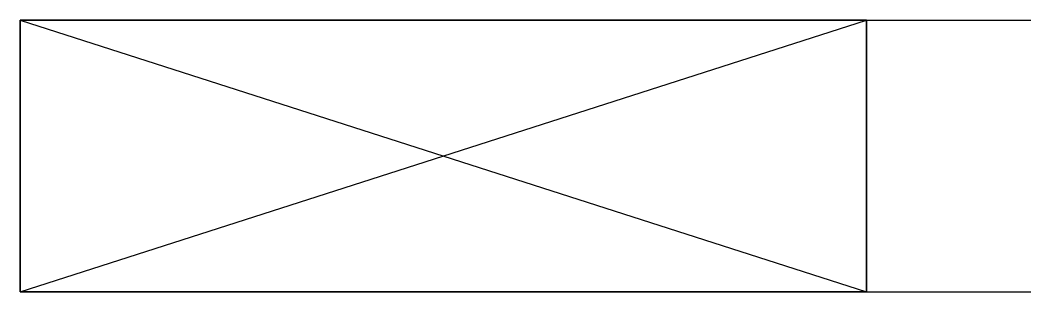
# Model space of a CAD drawing. Extents: x -712.6 to -679.2, y 0 to 9.
import ezdxf

# ---------------------------------------------------------------- set-up
doc = ezdxf.new("R2010")
doc.units = 0
doc.layers.get('0').update_dxf_attribs({"linetype": 'CONTINUOUS'})

msp = doc.modelspace()

# ---------------------------------------------------------------- linework, layer by layer
at = {"linetype": 'CONTINUOUS'}
for p, q in [((-712.62, 9), (-679.19, 9)), ((-712.62, 0), (-712.62, 9)), ((-684.62, 9), (-712.62, 9)), ((-712.62, 9), (-712.62, 0)), ((-712.62, 9), (-684.62, 9)), ((-712.62, 0), (-712.62, 9)), ((-712.62, 9), (-684.62, 0)), ((-712.62, 0), (-684.62, 9)), ((-684.62, 0), (-684.62, 9)), ((-684.62, 0), (-684.62, 9)), ((-684.62, 9), (-684.62, 0)), ((-712.62, 0), (-679.19, 0)), ((-712.62, 0), (-684.62, 0)), ((-684.62, 0), (-712.62, 0))]:
    msp.add_line(p, q, dxfattribs=at)

doc.saveas('drawing.dxf')
